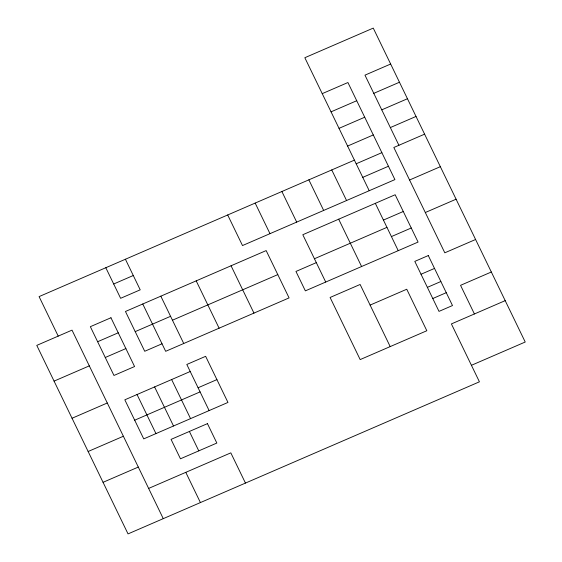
<?xml version="1.0" encoding="UTF-8"?>
<svg xmlns="http://www.w3.org/2000/svg" width="562" height="562" viewBox="0 0 562 562"><rect width="100%" height="100%" fill="white"/><g stroke="black" fill="none" stroke-linecap="round" stroke-linejoin="round"><path stroke-width="0.84" d="M322.23 93.643L347.92 82.53L394.91 179.601L242.496 245.559L227.694 214.972M390.653 64.033L364.97 75.146L398.915 145.284M331.039 111.845L356.73 100.724M373.779 93.348L399.463 82.235M339.026 128.347L364.717 117.226M381.767 109.85L407.457 98.736M347.604 146.064L373.294 134.943M390.344 127.567L416.028 116.446M354.411 160.128L39.087 296.603L58.209 336.111M356.182 163.781L381.872 152.66M424.605 134.163L393.829 147.483L444.809 252.809L475.585 239.489M113.693 283.993L133.285 275.513M362.757 177.367L388.447 166.254M409.572 180.002L440.348 166.682M97.626 341.724L118.238 332.802M383.432 220.079L403.27 211.495M135.21 331.622L170.574 316.315M172.457 320.2L277.797 274.607M314.432 258.752L386.958 227.357M425.315 212.52L456.091 199.201M316.315 262.63L295.956 271.446L305.356 290.856L418.072 242.074L395.163 194.747L302.806 234.726L325.714 282.047M105.263 357.495L125.874 348.58M54.071 381.12L89.316 365.869M391.426 236.581L411.258 227.996M162.025 343.789L144.722 351.278L125.459 311.481L266.163 250.582L289.072 297.902L165.671 351.313L142.762 303.993M72.048 418.254L107.286 402.996M190.216 371.51L124.827 399.814L143.739 438.88L227.961 402.434L205.636 356.322L186.809 364.471L209.127 410.583M421.036 274.249L434.517 268.418M370.105 305.096L406.748 289.24L426.832 330.737L360.172 359.589L330.098 297.467L360.123 284.47L390.197 346.599M427.38 287.358L440.861 281.52M198.084 387.766L216.918 379.617M134.69 420.193L200.086 391.897M491.329 272.008L460.552 285.327L474.412 313.961M432.782 298.52L446.263 292.683M88.143 451.497L123.38 436.245M505.196 300.642L451.398 323.923L479.428 381.816L128.031 533.9L36.776 345.391L72.02 330.14L163.268 518.649M103.064 482.315L138.301 467.064M148.642 488.42L230.82 452.853L245.453 483.074M471.434 365.3L525.224 342.019L373.259 28.1L304.836 57.717L369.22 190.715M375.332 203.339L398.233 250.659M331.756 169.935L346.564 200.522M338.682 219.194L361.591 266.521M308.861 179.84L323.663 210.434M281.885 191.516L296.694 222.102M255.169 203.079L269.978 233.666M231.052 265.777L253.961 313.104M196.194 280.867L219.103 328.187M160.823 296.174L183.732 343.494M125.41 259.244L140.212 289.83L120.619 298.31L105.818 267.723M171.642 379.547L190.553 418.62M189.38 431.454L198.779 450.872M154.592 386.93L173.51 425.996M185.79 472.347L200.416 502.568M137.037 394.524L155.955 433.597M110.953 317.755L90.349 326.677L113.96 375.458L134.571 366.536L110.953 317.755M428.293 255.555L414.805 261.393L439.006 311.383L452.494 305.545L428.293 255.555M207.448 423.636L171.066 439.386L180.458 458.796L216.848 443.053L207.448 423.636"/></g></svg>
